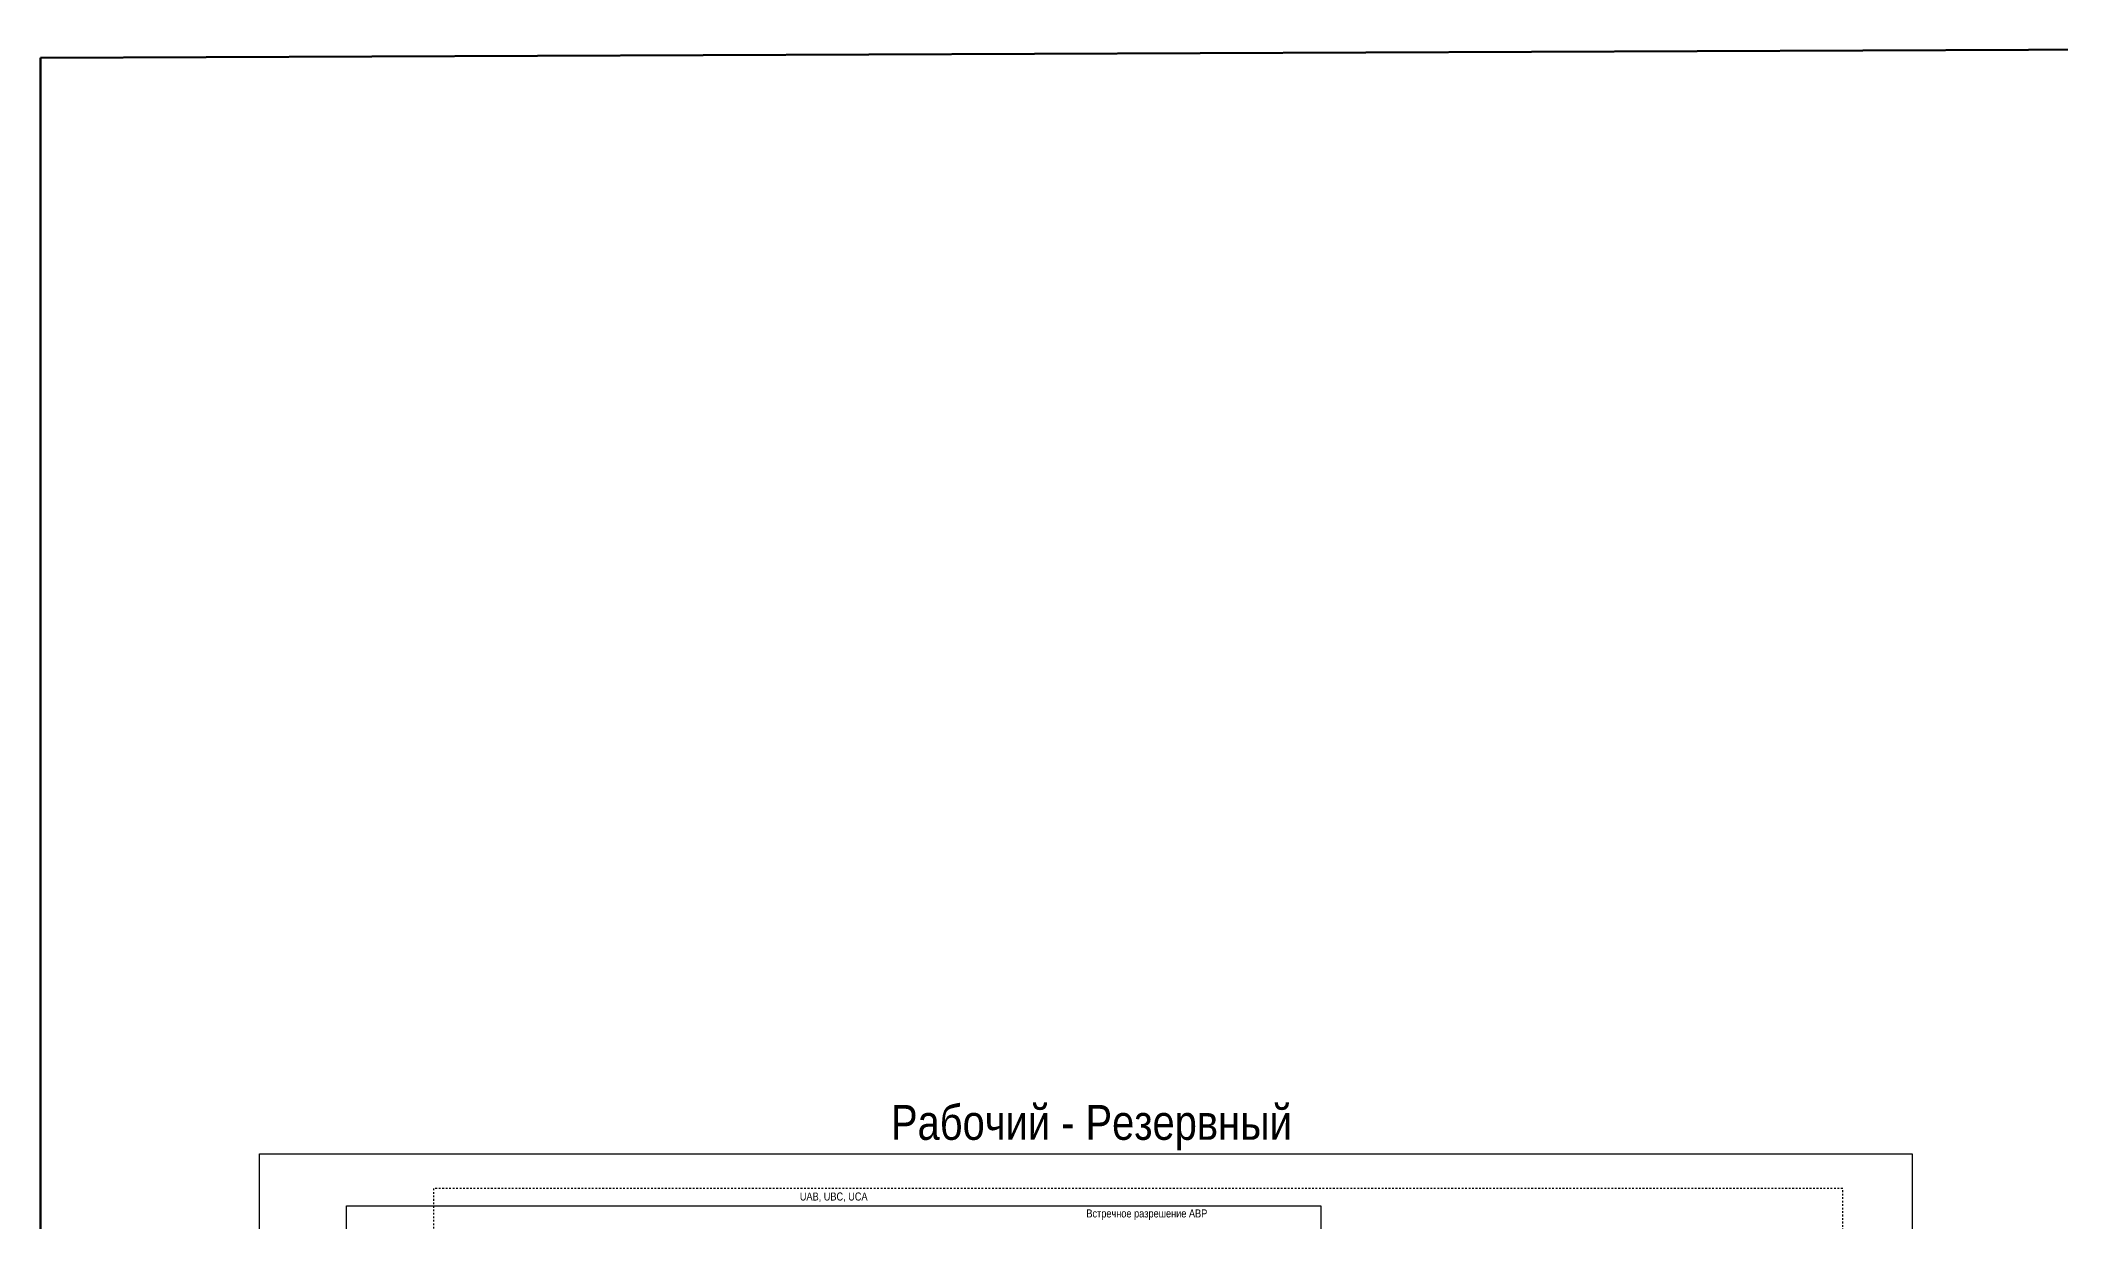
# Model space of a CAD drawing. Header units: millimetres. Extents: x -38 to 1200, y -25 to 980.
# Drawn here: x -38 to 543, y 641 to 980 of the extents above; entities that cross this region are included whole.
import ezdxf

# ---------------------------------------------------------------- set-up
doc = ezdxf.new("R2010")
doc.units = ezdxf.units.MM
doc.linetypes.add('JIS_02_1.0', pattern=[2, 1, -1])
doc.styles.add('2.5_Gost_RD', font='ARIALN.TTF', dxfattribs={"height": 2.5})
doc.styles.add('3.5_Gost_RD', font='ARIALN.TTF', dxfattribs={"height": 3.5})

msp = doc.modelspace()

# ---------------------------------------------------------------- linework, layer by layer
at = {"color": 3, "lineweight": 50, "ltscale": 100}
msp.add_lwpolyline([(-38, 975), (1200, 980), (1200, -20), (-38, -25)], close=True, dxfattribs=at)
at = {"color": 3, "ltscale": 100}
msp.add_lwpolyline([(25, 660), (500, 660), (500, 5), (25, 5)], close=True, dxfattribs=at)
at = {"color": 5, "ltscale": 100}
for points in [[(150, 143), (50, 143), (50, 645), (330, 645), (330, 580), (362, 580)], [(150, 143), (50, 143), (50, 645), (330, 645), (330, 528), (362, 528)]]:
    msp.add_lwpolyline(points, dxfattribs=at)
at = {"color": 251, "linetype": 'JIS_02_1.0', "ltscale": 0.5, "true_color": 0x58595b}
msp.add_lwpolyline([(440, 489), (480, 489), (480, 650), (75, 650), (75, 516), (125, 516)], dxfattribs=at)

# ---------------------------------------------------------------- texts
at = {"color": 30, "ltscale": 100, "insert": (262.5, 667.5), "char_height": 10, "width": 475, "attachment_point": 5, "style": '3.5_Gost_RD'}
msp.add_mtext('{\\C3; Рабочий - Резервный}', dxfattribs=at)
at = {"ltscale": 100, "char_height": 2.3, "attachment_point": 5, "style": '2.5_Gost_RD'}
for s, insert, width in [('UAB, UBC, UCA', (190, 647.5), 280), ('Встречное разрешение АВР', (280, 642.5), 390)]:
    msp.add_mtext(s, dxfattribs=dict(at, insert=insert, width=width))

doc.saveas('drawing.dxf')
